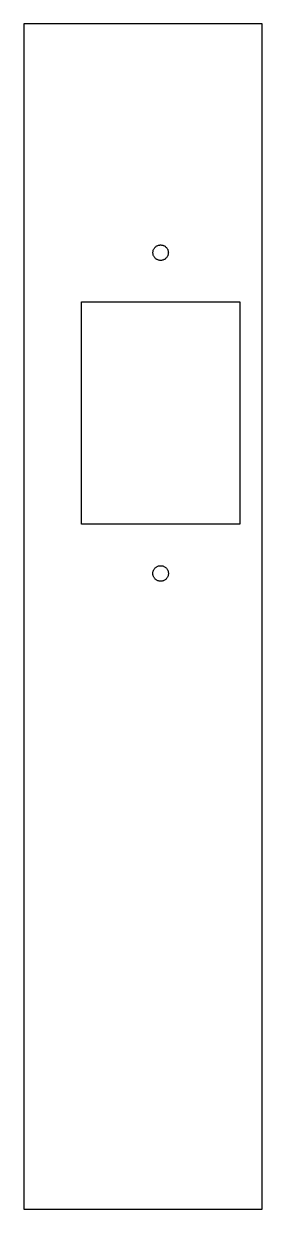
# Model space of a CAD drawing. Extents: x 0 to 30, y 0 to 148.
import ezdxf

# ---------------------------------------------------------------- set-up
doc = ezdxf.new("R2010")
doc.units = 0
doc.layers.get('0').update_dxf_attribs({"linetype": 'CONTINUOUS'})
doc.layers.add('not', color=7, linetype='CONTINUOUS')

msp = doc.modelspace()

# ---------------------------------------------------------------- linework, layer by layer
at = {"color": 7}
for points in [[(18.166563, 119.433482), (18.163441, 119.355915), (18.154099, 119.278967), (18.13854, 119.202838), (18.116966, 119.128463), (18.089567, 119.05627), (18.056348, 118.986272), (18.017528, 118.919037), (17.973657, 118.855462), (17.92465, 118.795403), (17.87107, 118.739585), (17.813003, 118.688119), (17.750758, 118.641355), (17.685365, 118.60002), (17.616629, 118.563941), (17.545319, 118.533558), (17.47161, 118.508967), (17.396413, 118.490463), (17.320192, 118.478095), (17.242963, 118.471865), (17.165326, 118.471867), (17.088333, 118.478072), (17.011818, 118.490484), (16.936687, 118.508977), (16.863082, 118.533532), (16.791462, 118.564056), (16.722968, 118.60002), (16.657354, 118.641507), (16.595387, 118.688072), (16.537236, 118.739611), (16.483613, 118.795482), (16.434791, 118.855307), (16.390781, 118.919074), (16.351964, 118.986311), (16.318842, 119.056092), (16.291333, 119.128562), (16.269783, 119.202874), (16.254245, 119.278895), (16.24487, 119.356182), (16.241769, 119.433482), (16.244891, 119.511048), (16.254234, 119.587996), (16.269792, 119.664125), (16.291366, 119.7385), (16.318766, 119.810693), (16.351984, 119.880691), (16.390804, 119.947926), (16.434675, 120.011501), (16.483682, 120.07156), (16.537263, 120.127378), (16.59533, 120.178844), (16.657575, 120.225608), (16.722968, 120.266943), (16.791704, 120.303022), (16.863014, 120.333404), (16.936723, 120.357995), (17.01192, 120.376498), (17.088141, 120.388866), (17.16537, 120.395096), (17.243007, 120.395094), (17.32, 120.388889), (17.396515, 120.376477), (17.471646, 120.357984), (17.54525, 120.333431), (17.616871, 120.302907), (17.685365, 120.266943), (17.750978, 120.225456), (17.812946, 120.178891), (17.871096, 120.127352), (17.92472, 120.071481), (17.973541, 120.011656), (18.017551, 119.947889), (18.056368, 119.880652), (18.089491, 119.810872), (18.116999, 119.738401), (18.138549, 119.664089), (18.154087, 119.588069), (18.163462, 119.510781)], [(7.332293, 113.305351), (27.07604, 113.305351), (27.07604, 85.561605), (7.332293, 85.561605), (7.332293, 113.305351), (7.332293, 113.305351), (7.332293, 113.305351)], [(18.175146, 79.433482), (18.171996, 79.355224), (18.16257, 79.27759), (18.146873, 79.200782), (18.125107, 79.125744), (18.097463, 79.052907), (18.063948, 78.982285), (18.024782, 78.914451), (17.98052, 78.850309), (17.931076, 78.789715), (17.877017, 78.733398), (17.818433, 78.681473), (17.755632, 78.634293), (17.689656, 78.592589), (17.620307, 78.556188), (17.548362, 78.525534), (17.473995, 78.500724), (17.398127, 78.482055), (17.321227, 78.469577), (17.243309, 78.463291), (17.164979, 78.463293), (17.0873, 78.469554), (17.010102, 78.482076), (16.934301, 78.500734), (16.86004, 78.525508), (16.787781, 78.556304), (16.718676, 78.592589), (16.652477, 78.634446), (16.589957, 78.681426), (16.531288, 78.733424), (16.477186, 78.789794), (16.42793, 78.850153), (16.383527, 78.914488), (16.344364, 78.982325), (16.310946, 79.052727), (16.283192, 79.125844), (16.26145, 79.200818), (16.245774, 79.277517), (16.236314, 79.355493), (16.233186, 79.433482), (16.236336, 79.51174), (16.245762, 79.589375), (16.261459, 79.666183), (16.283225, 79.741221), (16.310869, 79.814058), (16.344384, 79.88468), (16.383551, 79.952515), (16.427812, 80.016657), (16.477256, 80.077251), (16.531315, 80.133567), (16.5899, 80.185492), (16.6527, 80.232672), (16.718676, 80.274376), (16.788025, 80.310777), (16.859971, 80.34143), (16.934337, 80.36624), (17.010205, 80.384909), (17.087106, 80.397387), (17.165024, 80.403673), (17.243353, 80.403671), (17.321033, 80.39741), (17.398231, 80.384888), (17.474031, 80.36623), (17.548292, 80.341457), (17.620551, 80.310661), (17.689656, 80.274376), (17.755855, 80.232519), (17.818375, 80.185539), (17.877045, 80.133541), (17.931146, 80.077172), (17.980403, 80.016813), (18.024806, 79.952477), (18.063969, 79.884641), (18.097386, 79.814238), (18.12514, 79.741121), (18.146882, 79.666146), (18.162558, 79.589448), (18.172018, 79.511471)]]:
    msp.add_lwpolyline(points, close=True, dxfattribs=at)
at = {"layer": 'not', "color": 7}
for points in [[(29.867775, 147.985783), (0.146804, 147.985783)], [(0.146804, 0.146813), (29.867775, 0.146813)]]:
    msp.add_lwpolyline(points, dxfattribs=at)
for points in [[(0.146804, 147.985783), (0.146804, 131.62314), (0.146804, 115.260494), (0.146804, 98.897849)], [(29.867775, 98.897849), (29.867775, 115.260494), (29.867775, 131.62314), (29.867775, 147.985783)], [(0.146804, 98.897849), (0.146804, 82.343481), (0.146804, 65.789108), (0.146804, 49.23474)], [(29.867775, 49.23474), (29.867775, 65.789108), (29.867775, 82.343481), (29.867775, 98.897849)], [(0.146804, 49.23474), (0.146804, 32.872097), (0.146804, 16.509467), (0.146804, 0.146813)], [(29.867775, 0.146813), (29.867775, 16.509467), (29.867775, 32.872097), (29.867775, 49.23474)]]:
    msp.add_open_spline(points, degree=3, dxfattribs=at)

doc.saveas('drawing.dxf')
